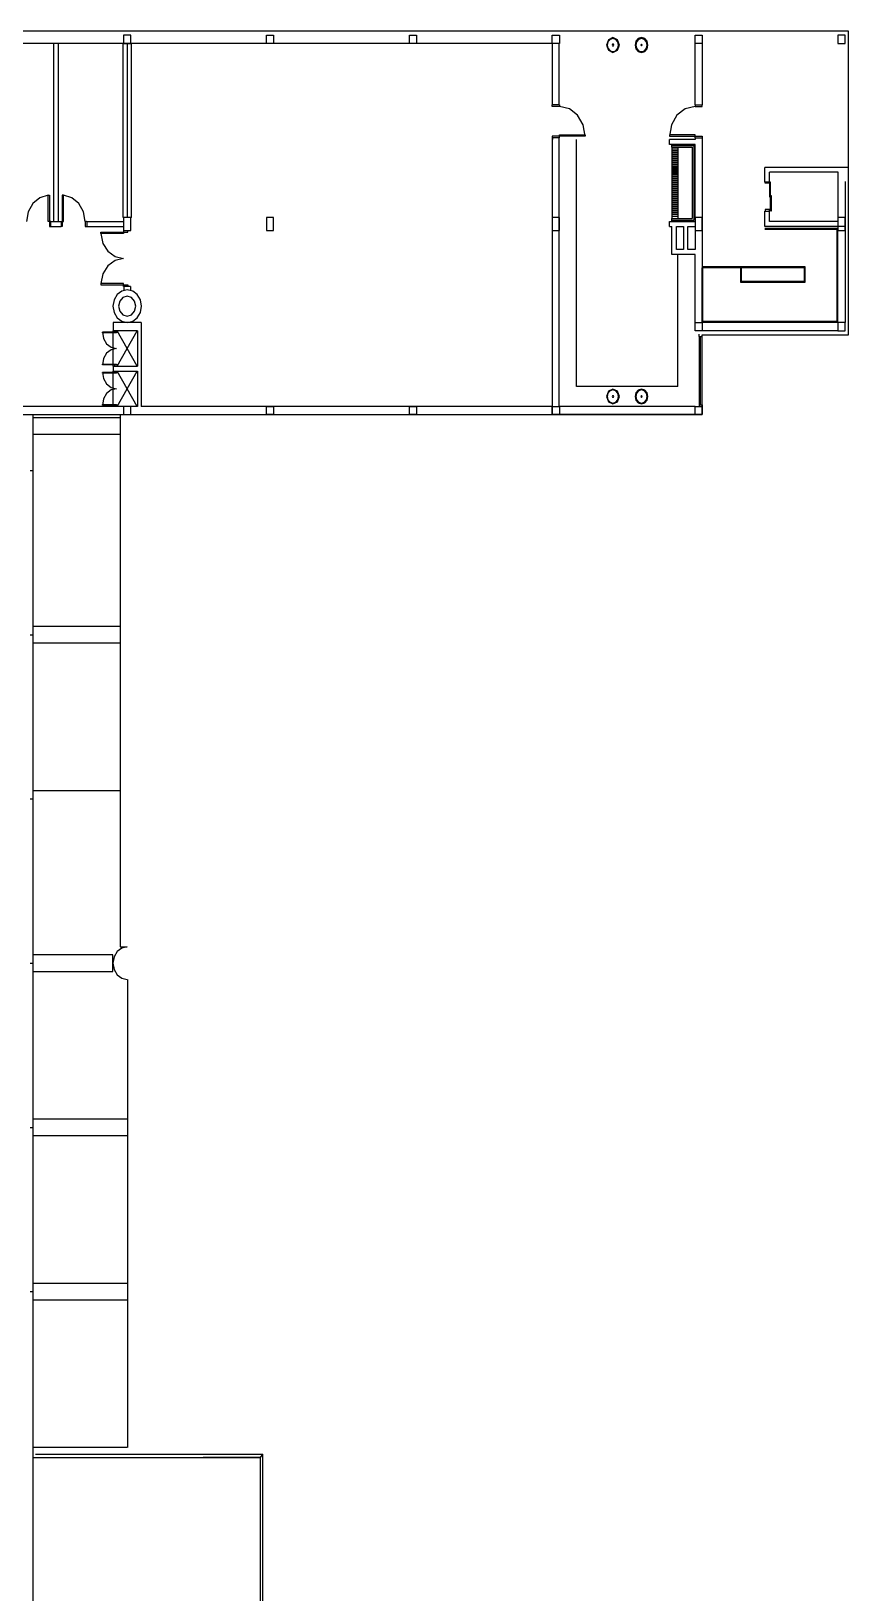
# Model space of a CAD drawing. Extents: x 0 to 5952, y 0 to 1070.
# Drawn here: x 391.8 to 486.4, y 701.1 to 881.8 of the extents above; entities that cross this region are included whole.
import ezdxf

# ---------------------------------------------------------------- set-up
doc = ezdxf.new("R2010")
doc.units = 0

msp = doc.modelspace()

# ---------------------------------------------------------------- linework, layer by layer
at = {"layer": 'PAVILHÃ\x83O', "color": 7}
for points in [[(486.335072, 846.647367), (486.335072, 881.754648), (319.42159, 881.754648), (319.42159, 862.111265), (337.174131, 862.111265), (337.174131, 837.03467), (370.232824, 837.03467)], [(385.935719, 837.03467), (386.762197, 837.03467), (386.762197, 837.414559), (469.40901, 837.414559), (469.40901, 846.647367), (486.335072, 846.647367), (486.335072, 881.754648), (319.42159, 881.754648), (319.42159, 837.034644), (336.347653, 837.034644)], [(452.865905, 880.344553), (345.280425, 880.344553)], [(394.349908, 880.344553), (394.349908, 859.736341)], [(394.874709, 880.344553), (394.874709, 859.736341)], [(402.396962, 860.208834), (402.396962, 880.344553)], [(403.359092, 880.344553), (402.396962, 880.344553)], [(402.465092, 881.298665), (402.465092, 880.348812), (403.29157, 880.348812), (403.29157, 881.298665), (402.465092, 881.298665)], [(402.921763, 860.208834), (402.921763, 880.344553)], [(403.359092, 860.208834), (403.359092, 880.344553)], [(419.820917, 881.298665), (419.820917, 880.348812), (418.994466, 880.348812), (418.994466, 881.298665), (419.820917, 881.298665)], [(436.35029, 881.298665), (436.35029, 880.348812), (435.523812, 880.348812), (435.523812, 881.298665), (436.35029, 881.298665)], [(452.879637, 881.298665), (452.879637, 880.348812), (452.053185, 880.348812), (452.053185, 881.298665), (452.879637, 881.298665)], [(452.078691, 873.227164), (452.078691, 880.344553)], [(452.865905, 873.227164), (452.865905, 880.344553)], [(459.821977, 880.158815), (459.603643, 880.762329), (459.078155, 881.012175), (458.552667, 880.762329), (458.334333, 880.158815), (458.552667, 879.555301), (459.078155, 879.305429), (459.603643, 879.555301), (459.821977, 880.158815), (459.821977, 880.158815)], [(459.739322, 880.158815), (459.650739, 880.538756), (459.408752, 880.816913), (459.078155, 880.918724), (458.747559, 880.816913), (458.505571, 880.538756), (458.416989, 880.158815), (458.505571, 879.778874), (458.747559, 879.500718), (459.078155, 879.398906), (459.408752, 879.500718), (459.650739, 879.778874), (459.739322, 880.158815), (459.739322, 880.158815)], [(459.171474, 880.158815), (459.124801, 880.251684), (459.031509, 880.251684), (458.984837, 880.158815), (459.031509, 880.065947), (459.124801, 880.065947), (459.171474, 880.158815), (459.171474, 880.158815)], [(463.127862, 880.158815), (463.028194, 880.586249), (462.755938, 880.899171), (462.38404, 881.013709), (462.012116, 880.899171), (461.73986, 880.586249), (461.640218, 880.158815), (461.73986, 879.731381), (462.012116, 879.418459), (462.38404, 879.303921), (462.755938, 879.418459), (463.028194, 879.731381), (463.127862, 880.158815), (463.127862, 880.158815)], [(463.045207, 880.158815), (462.956624, 880.538756), (462.71461, 880.816913), (462.38404, 880.918724), (462.053444, 880.816913), (461.81143, 880.538756), (461.722847, 880.158815), (461.81143, 879.778874), (462.053444, 879.500718), (462.38404, 879.398906), (462.71461, 879.500718), (462.956624, 879.778874), (463.045207, 880.158815), (463.045207, 880.158815)], [(462.477332, 880.158815), (462.38404, 880.265125), (462.290722, 880.158815), (462.38404, 880.052506), (462.477332, 880.158815), (462.477332, 880.158815)], [(469.40901, 881.298665), (469.40901, 880.348812), (468.582559, 880.348812), (468.582559, 881.298665), (469.40901, 881.298665)], [(468.610128, 873.227164), (468.610128, 880.344553)], [(469.397342, 880.344553), (469.397342, 873.227164)], [(485.111905, 881.298665), (485.111905, 880.348812), (485.938357, 880.348812), (485.938357, 881.298665), (485.111905, 881.298665)], [(452.879637, 873.224756), (452.879637, 873.034759), (452.053185, 873.034759), (452.053185, 873.224756)], [(452.865905, 873.227164), (452.078691, 873.227164)], [(455.854926, 869.615236), (455.621114, 870.946273), (454.983495, 872.033207), (454.037743, 872.766049), (452.879637, 873.034759)], [(468.582559, 873.034759), (467.424426, 872.766049), (466.4787, 872.033207), (465.841082, 870.946273), (465.607243, 869.615236)], [(468.582559, 873.224756), (468.582559, 873.034759), (469.40901, 873.034759), (469.40901, 873.224756)], [(468.610128, 873.227164), (469.397342, 873.227164)], [(452.053185, 869.615236), (452.053185, 869.425265)], [(455.854926, 869.615236), (452.053185, 869.615236)], [(452.078691, 837.419083), (452.078691, 869.427223)], [(452.865905, 869.427223), (452.078691, 869.427223)], [(452.078691, 869.427223), (452.078691, 869.23622)], [(452.865905, 838.364041), (452.865905, 869.427223)], [(452.879637, 869.425265), (452.879637, 869.767186), (455.854926, 869.767186), (455.854926, 869.615236)], [(454.877662, 840.646043), (454.877662, 869.23622)], [(468.582559, 869.425265), (468.582559, 869.767186), (465.607243, 869.767186), (465.607243, 869.615236)], [(465.607243, 869.615236), (469.40901, 869.615236), (469.40901, 869.425265)], [(468.610128, 869.23622), (465.636215, 869.23622)], [(465.636215, 868.643131), (465.636215, 869.23622)], [(468.610128, 869.427223), (469.397342, 869.427223)], [(468.610128, 869.427223), (468.610128, 869.23622)], [(469.397342, 869.427223), (469.397342, 848.054949)], [(468.610128, 868.643131), (465.636215, 868.643131)], [(465.898629, 868.361641), (465.898629, 868.643131)], [(465.898629, 868.643131), (468.610128, 868.643131)], [(465.898629, 868.552617), (468.435212, 868.552617)], [(465.898629, 868.361641), (465.898629, 860.07813)], [(465.898629, 868.361641), (468.26027, 868.361641)], [(466.598371, 868.130396), (465.898629, 868.130396)], [(466.598371, 868.100233), (465.898629, 868.100233)], [(466.598371, 867.909284), (465.898629, 867.909284)], [(466.598371, 867.869067), (465.898629, 867.869067)], [(466.598371, 867.678038), (465.898629, 867.678038)], [(466.598371, 867.637848), (465.898629, 867.637848)], [(466.598371, 867.446819), (465.898629, 867.446819)], [(466.598371, 867.406629), (465.898629, 867.406629)], [(466.598371, 867.225628), (465.898629, 867.225628)], [(466.598371, 867.185464), (465.898629, 867.185464)], [(466.598371, 866.994488), (465.898629, 866.994488)], [(466.598371, 868.361641), (466.598371, 860.07813)], [(468.26027, 868.361641), (468.26027, 860.07813)], [(468.435212, 868.552617), (468.435212, 859.887127)], [(468.610128, 859.736341), (468.610128, 868.643131)], [(468.610128, 863.0236), (468.610128, 868.643131)], [(466.598371, 866.954245), (465.898629, 866.954245)], [(466.598371, 866.763243), (465.898629, 866.763243)], [(466.598371, 866.723026), (465.898629, 866.723026)], [(466.598371, 866.542078), (465.898629, 866.542078)], [(466.598371, 866.501835), (465.898629, 866.501835)], [(466.598371, 866.310859), (465.898629, 866.310859)], [(466.598371, 866.270642), (465.898629, 866.270642)], [(466.598371, 866.079666), (465.898629, 866.079666)], [(466.598371, 866.039423), (465.898629, 866.039423)], [(466.598371, 865.858475), (465.898629, 865.858475)], [(466.598371, 865.818284), (465.898629, 865.818284)], [(466.598371, 865.627255), (465.898629, 865.627255)], [(466.598371, 865.587065), (465.898629, 865.587065)], [(466.598371, 865.396036), (465.898629, 865.396036)], [(466.598371, 865.355846), (465.898629, 865.355846)], [(466.598371, 865.164844), (465.898629, 865.164844)], [(486.366108, 866.00926), (476.657155, 866.00926)], [(476.657155, 864.350563), (476.657155, 866.00926)], [(485.141565, 865.436253), (477.181982, 865.436253)], [(477.181982, 864.350563), (477.181982, 865.436253)], [(485.141565, 859.736341), (485.141565, 865.436253)], [(466.598371, 865.134655), (465.898629, 865.134655)], [(466.598371, 864.943652), (465.898629, 864.943652)], [(466.598371, 864.903462), (465.898629, 864.903462)], [(466.598371, 864.712486), (465.898629, 864.712486)], [(466.598371, 864.672243), (465.898629, 864.672243)], [(466.598371, 864.481241), (465.898629, 864.481241)], [(466.598371, 864.451078), (465.898629, 864.451078)], [(466.598371, 864.260102), (465.898629, 864.260102)], [(466.598371, 864.219859), (465.898629, 864.219859)], [(466.598371, 864.028857), (465.898629, 864.028857)], [(466.598371, 863.988693), (465.898629, 863.988693)], [(466.598371, 863.797664), (465.898629, 863.797664)], [(466.598371, 863.767502), (465.898629, 863.767502)], [(466.598371, 863.576473), (465.898629, 863.576473)], [(466.598371, 863.536282), (465.898629, 863.536282)], [(476.657155, 864.350563), (477.181982, 864.350563)], [(477.177802, 864.162974), (476.68192, 864.162974), (476.68192, 864.352971)], [(477.31004, 860.990385), (477.31004, 864.29598), (477.177802, 864.29598)], [(477.181982, 864.350563), (477.181982, 862.58127)], [(485.928779, 864.390806), (485.928779, 848.054949)], [(393.737584, 862.776188), (392.751033, 862.494064), (391.953369, 861.832844), (391.419705, 860.883388), (391.22513, 859.736553)], [(394.035108, 859.736553), (393.737584, 859.736553), (393.737584, 862.776188), (393.869823, 862.776188)], [(393.869823, 862.776188), (393.869823, 859.166615)], [(395.192182, 859.736553), (395.489706, 859.736553), (395.489706, 862.776188), (395.357467, 862.776188)], [(395.357467, 862.776188), (395.357467, 859.166615)], [(398.002186, 859.736553), (397.807611, 860.883388), (397.273921, 861.832844), (396.476256, 862.494064), (395.489706, 862.776188)], [(466.598371, 863.34528), (465.898629, 863.34528)], [(466.598371, 863.305063), (465.898629, 863.305063)], [(466.598371, 863.114087), (465.898629, 863.114087)], [(466.598371, 863.083925), (465.898629, 863.083925)], [(466.598371, 862.892922), (465.898629, 862.892922)], [(466.598371, 862.852679), (465.898629, 862.852679)], [(466.598371, 862.661677), (465.898629, 862.661677)], [(466.598371, 862.62146), (465.898629, 862.62146)], [(466.598371, 862.430484), (465.898629, 862.430484)], [(466.598371, 862.400295), (465.898629, 862.400295)], [(466.598371, 862.209319), (465.898629, 862.209319)], [(466.598371, 862.169103), (465.898629, 862.169103)], [(466.598371, 861.9781), (465.898629, 861.9781)], [(466.598371, 861.937857), (465.898629, 861.937857)], [(466.598371, 861.746855), (465.898629, 861.746855)], [(466.598371, 861.716745), (465.898629, 861.716745)], [(468.610128, 859.736341), (468.610128, 862.400295)], [(477.177802, 862.586191), (477.31004, 862.586191)], [(477.31004, 860.990385), (477.442279, 860.990385), (477.442279, 862.700147), (477.31004, 862.700147)], [(403.359092, 860.208834), (402.396962, 860.208834)], [(402.465092, 860.211506), (402.465092, 858.691715), (403.29157, 858.691715), (403.29157, 860.211506), (402.465092, 860.211506)], [(418.994466, 860.211506), (418.994466, 858.691715), (419.820917, 858.691715), (419.820917, 860.211506), (418.994466, 860.211506)], [(452.053185, 860.211506), (452.053185, 858.691715), (452.879637, 858.691715), (452.879637, 860.211506), (452.053185, 860.211506)], [(466.598371, 861.525716), (465.898629, 861.525716)], [(466.598371, 861.4855), (465.898629, 861.4855)], [(466.598371, 861.294497), (465.898629, 861.294497)], [(466.598371, 861.254307), (465.898629, 861.254307)], [(466.598371, 861.063252), (465.898629, 861.063252)], [(466.598371, 861.033142), (465.898629, 861.033142)], [(466.598371, 860.84214), (465.898629, 860.84214)], [(466.598371, 860.801897), (465.898629, 860.801897)], [(466.598371, 860.610921), (465.898629, 860.610921)], [(466.598371, 860.570704), (465.898629, 860.570704)], [(466.598371, 860.339485), (465.898629, 860.339485)], [(466.598371, 860.309349), (465.898629, 860.309349)], [(465.898629, 860.07813), (468.26027, 860.07813)], [(465.898629, 859.736341), (465.898629, 860.07813)], [(465.898629, 859.887127), (468.435212, 859.887127)], [(468.582559, 860.211506), (468.582559, 858.691715), (469.40901, 858.691715), (469.40901, 860.211506), (468.582559, 860.211506)], [(476.657155, 859.163308), (476.657155, 860.932627)], [(476.657155, 860.932627), (477.181982, 860.932627)], [(477.177802, 860.933394), (477.177802, 861.123391), (476.68192, 861.123391), (476.68192, 860.933394)], [(477.181982, 859.736341), (477.181982, 860.932627)], [(485.111905, 860.211506), (485.111905, 858.691715), (485.938357, 858.691715), (485.938357, 860.211506), (485.111905, 860.211506)], [(393.869823, 859.166615), (394.035108, 859.166615)], [(394.000024, 859.736341), (395.224593, 859.736341)], [(394.000024, 859.736341), (394.000024, 859.163308)], [(394.000024, 859.163308), (395.224593, 859.163308)], [(395.357467, 859.166615), (395.192182, 859.166615)], [(395.224593, 859.736341), (395.224593, 859.163308)], [(398.167471, 859.736553), (398.002186, 859.736553), (398.002186, 859.166615), (398.167471, 859.166615)], [(398.19848, 859.736341), (398.19848, 859.163308)], [(398.19848, 859.736341), (402.484407, 859.736341)], [(398.19848, 859.163308), (402.484407, 859.163308)], [(402.465092, 858.349768), (399.8204, 858.349768), (399.8204, 858.501718)], [(399.8204, 858.501718), (402.960974, 858.501718)], [(399.8204, 858.349768), (400.066489, 857.216426), (400.641877, 856.29999), (401.467667, 855.686555), (402.465092, 855.462162)], [(402.465092, 858.691715), (402.465092, 858.349768)], [(402.960974, 858.501718), (402.960974, 858.691715)], [(465.636215, 859.736341), (468.610128, 859.736341)], [(465.636215, 859.163308), (465.636215, 859.736341)], [(465.636215, 859.163308), (465.898629, 859.163308)], [(465.898629, 855.936321), (465.898629, 859.163308)], [(467.260199, 859.166615), (467.260199, 856.507027), (466.433721, 856.507027), (466.433721, 859.166615), (467.260199, 859.166615)], [(468.582559, 859.166615), (468.582559, 856.507027), (467.756081, 856.507027), (467.756081, 859.166615), (468.582559, 859.166615)], [(485.928779, 859.163308), (476.657155, 859.163308)], [(476.657155, 858.962277), (485.054094, 858.962277)], [(476.657155, 858.841575), (484.966623, 858.841575)], [(485.141565, 859.736341), (477.181982, 859.736341)], [(484.966623, 858.841575), (484.966623, 848.1856)], [(485.054094, 858.962277), (485.054094, 848.075031)], [(402.465092, 855.462162), (401.467667, 855.237769), (400.641851, 854.624307), (400.066489, 853.707871), (399.8204, 852.574529)], [(468.610128, 855.936321), (465.898629, 855.936321)], [(466.598371, 840.646043), (466.598371, 855.936321)], [(468.610128, 848.054949), (468.610128, 855.936321)], [(469.397342, 854.528951), (481.292967, 854.528951)], [(469.397342, 854.408301), (481.205496, 854.408301)], [(469.397342, 848.075031), (469.397342, 854.398274)], [(469.484813, 848.1856), (469.484813, 854.398274)], [(473.858185, 852.689253), (473.858185, 854.398274)], [(473.945656, 852.809929), (473.945656, 854.398274)], [(481.205496, 854.408301), (481.205496, 852.809929)], [(481.292967, 854.528951), (481.292967, 852.689253)], [(402.465092, 852.232582), (402.465092, 852.574529), (399.8204, 852.574529), (399.8204, 852.422553)], [(481.292967, 852.689253), (473.858185, 852.689253)], [(481.205496, 852.809929), (473.945656, 852.809929)], [(399.8204, 852.422553), (402.960974, 852.422553)], [(404.531274, 849.952882), (404.40094, 850.69181), (404.046611, 851.295112), (403.521361, 851.701829), (402.878318, 851.850948), (402.235276, 851.701829), (401.710052, 851.295112), (401.355696, 850.69181), (401.225389, 849.952882), (401.355696, 849.213981), (401.710052, 848.610679), (402.235276, 848.203962), (402.878318, 848.054843), (403.521361, 848.203962), (404.046611, 848.610679), (404.40094, 849.213981), (404.531274, 849.952882), (404.531274, 849.952882)], [(403.870108, 849.952882), (403.737234, 850.522821), (403.374226, 850.940041), (402.878318, 851.092732), (402.382437, 850.940041), (402.019429, 850.522821), (401.886555, 849.952882), (402.019429, 849.382971), (402.382437, 848.96575), (402.878318, 848.813032), (403.374226, 848.96575), (403.737234, 849.382971), (403.870108, 849.952882), (403.870108, 849.952882)], [(403.271621, 852.236895), (402.484407, 852.236895)], [(402.484407, 852.236895), (402.484407, 851.794592)], [(402.960974, 852.422553), (402.960974, 852.232582)], [(403.271621, 852.236895), (403.271621, 851.794592)], [(401.225389, 847.103323), (401.225389, 846.951347)], [(401.259864, 848.054949), (401.259864, 847.099963)], [(404.496164, 848.054949), (401.259864, 848.054949)], [(404.058835, 847.099963), (401.259864, 847.099963)], [(401.3907, 846.95132), (401.3907, 847.103297)], [(401.69722, 846.949151), (401.69722, 847.099963)], [(404.035393, 843.018876), (401.72127, 847.103323)], [(401.72127, 843.018876), (404.035393, 847.103323)], [(404.058835, 847.099963), (404.058835, 843.018506)], [(404.496164, 848.054949), (404.496164, 838.364041)], [(469.40901, 848.05315), (469.40901, 847.103297), (468.582559, 847.103297), (468.582559, 848.05315), (469.40901, 848.05315)], [(485.054094, 848.075031), (469.397342, 848.075031)], [(485.141565, 847.099963), (469.397342, 847.099963)], [(484.966623, 848.1856), (469.484813, 848.1856)], [(485.111905, 848.05315), (485.111905, 847.103297), (485.938357, 847.103297), (485.938357, 848.05315), (485.111905, 848.05315)], [(385.935719, 837.03467), (386.762197, 837.03467), (386.762197, 837.414559), (469.40901, 837.414559), (469.40901, 846.647367), (486.335072, 846.647367)], [(401.655151, 846.95132), (401.655151, 846.875306), (400.010477, 846.875306), (400.010477, 846.95132)], [(400.010477, 846.95132), (400.135677, 846.227951), (400.492203, 845.6147), (401.025761, 845.20494), (401.655151, 845.06106)], [(401.72127, 846.95132), (400.010477, 846.95132)], [(401.225389, 846.875332), (401.225389, 843.246814)], [(469.012321, 846.45737), (469.40901, 846.45737)], [(469.047484, 846.456577), (469.047484, 846.727986)], [(469.047484, 846.456577), (469.047484, 843.923221)], [(469.07844, 846.191412), (469.210679, 846.191412)], [(469.222426, 843.923221), (469.222426, 846.456577)], [(469.397342, 846.456577), (469.397342, 846.647579)], [(401.655151, 845.06106), (401.025761, 844.917153), (400.492203, 844.507394), (400.135677, 843.89417), (400.010477, 843.1708)], [(469.012321, 843.772409), (469.227189, 843.772409), (469.227189, 843.924359), (469.012321, 843.924359)], [(469.047484, 843.923221), (469.047484, 843.772462)], [(469.047484, 843.772462), (469.047484, 841.239159)], [(469.210679, 844.190344), (469.07844, 844.190344)], [(469.07844, 843.50645), (469.210679, 843.50645)], [(469.222426, 841.239159), (469.222426, 843.772462)], [(400.010477, 843.1708), (400.010477, 843.246814), (401.655151, 843.246814), (401.655151, 843.1708)], [(401.72127, 843.1708), (400.010477, 843.1708)], [(401.655151, 842.296962), (401.655151, 842.220947), (400.010477, 842.220947), (400.010477, 842.296962)], [(400.010477, 842.296962), (400.135677, 841.573592), (400.492203, 840.960341), (401.025761, 840.550581), (401.655151, 840.406701)], [(401.72127, 842.296962), (400.010477, 842.296962)], [(401.225389, 843.170853), (401.225389, 843.018876)], [(401.225389, 842.448912), (401.225389, 842.296962)], [(401.225389, 842.220947), (401.225389, 838.592456)], [(401.259864, 843.018506), (404.058835, 843.018506)], [(401.259864, 843.018506), (401.259864, 842.445498)], [(401.259864, 842.445498), (404.058835, 842.445498)], [(401.3907, 843.1708), (401.3907, 843.018823)], [(401.3907, 842.296962), (401.3907, 842.448912)], [(401.69722, 843.169292), (401.69722, 843.018506)], [(401.69722, 842.294686), (401.69722, 842.445498)], [(404.035393, 838.364464), (401.72127, 842.448912)], [(401.72127, 838.364464), (404.035393, 842.448912)], [(404.058835, 842.445498), (404.058835, 838.364041)], [(401.655151, 840.406701), (401.025761, 840.262821), (400.492203, 839.853061), (400.135677, 839.239811), (400.010477, 838.516441)], [(466.598371, 840.646043), (454.877662, 840.646043)], [(459.821977, 839.504314), (459.603643, 840.107828), (459.078155, 840.357674), (458.552667, 840.107828), (458.334333, 839.504314), (458.552667, 838.900801), (459.078155, 838.650928), (459.603643, 838.900801), (459.821977, 839.504314), (459.821977, 839.504314)], [(459.739322, 839.504314), (459.650739, 839.884256), (459.408752, 840.162412), (459.078155, 840.264197), (458.747559, 840.162412), (458.505571, 839.884256), (458.416989, 839.504314), (458.505571, 839.124373), (458.747559, 838.846217), (459.078155, 838.744406), (459.408752, 838.846217), (459.650739, 839.124373), (459.739322, 839.504314), (459.739322, 839.504314)], [(463.127862, 839.504314), (463.028194, 839.931748), (462.755938, 840.244671), (462.38404, 840.359209), (462.012116, 840.244671), (461.73986, 839.931748), (461.640218, 839.504314), (461.73986, 839.076881), (462.012116, 838.763958), (462.38404, 838.64942), (462.755938, 838.763958), (463.028194, 839.076881), (463.127862, 839.504314), (463.127862, 839.504314)], [(463.045207, 839.504314), (462.956624, 839.884256), (462.71461, 840.162412), (462.38404, 840.264197), (462.053444, 840.162412), (461.81143, 839.884256), (461.722847, 839.504314), (461.81143, 839.124373), (462.053444, 838.846217), (462.38404, 838.744406), (462.71461, 838.846217), (462.956624, 839.124373), (463.045207, 839.504314), (463.045207, 839.504314)], [(469.012321, 841.087447), (469.227189, 841.087447), (469.227189, 841.239397), (469.012321, 841.239397)], [(469.047484, 841.239159), (469.047484, 841.088373)], [(469.047484, 841.088373), (469.047484, 838.55507)], [(469.210679, 841.505382), (469.07844, 841.505382)], [(469.07844, 840.821488), (469.210679, 840.821488)], [(469.222426, 838.55507), (469.222426, 841.088373)], [(404.058835, 838.364041), (386.74021, 838.364041)], [(400.010477, 838.516441), (400.010477, 838.592456), (401.655151, 838.592456), (401.655151, 838.516441)], [(401.72127, 838.516441), (400.010477, 838.516441)], [(401.225389, 838.516441), (401.225389, 838.364464)], [(401.3907, 838.516441), (401.3907, 838.364464)], [(401.69722, 838.514827), (401.69722, 838.364041)], [(402.465092, 838.364464), (402.465092, 837.414559), (403.29157, 837.414559), (403.29157, 838.364464), (402.465092, 838.364464)], [(452.078691, 838.364041), (404.496164, 838.364041)], [(419.820917, 838.364464), (419.820917, 837.414559), (418.994466, 837.414559), (418.994466, 838.364464), (419.820917, 838.364464)], [(436.35029, 838.364464), (436.35029, 837.414559), (435.523812, 837.414559), (435.523812, 838.364464), (436.35029, 838.364464)], [(452.879637, 838.364464), (452.879637, 837.414559), (452.053185, 837.414559), (452.053185, 838.364464), (452.879637, 838.364464)], [(468.610128, 838.364041), (452.865905, 838.364041)], [(459.171474, 839.504314), (459.124801, 839.597183), (459.031509, 839.597183), (458.984837, 839.504314), (459.031509, 839.411446), (459.124801, 839.411446), (459.171474, 839.504314), (459.171474, 839.504314)], [(462.477332, 839.504314), (462.38404, 839.610624), (462.290722, 839.504314), (462.38404, 839.397979), (462.477332, 839.504314), (462.477332, 839.504314)], [(469.40901, 838.364464), (469.40901, 837.414559), (468.582559, 837.414559), (468.582559, 838.364464), (469.40901, 838.364464)], [(469.012321, 838.554409), (469.40901, 838.554409)], [(469.047484, 838.55507), (469.047484, 838.364041)], [(469.210679, 838.820394), (469.07844, 838.820394)], [(469.397342, 838.55507), (469.397342, 838.364041)], [(386.74021, 837.419083), (452.078691, 837.419083)], [(402.051867, 837.03467), (391.968953, 837.03467)], [(391.988267, 709.557417), (391.988267, 837.419083)], [(402.051867, 837.414559), (402.051867, 775.862922)], [(468.960013, 837.419083), (452.865905, 837.419083)], [(391.968953, 835.134911), (402.051867, 835.134911)], [(391.638409, 830.955135), (391.988267, 830.955135)], [(402.051867, 812.907902), (391.968953, 812.907902)], [(391.638409, 811.955324), (391.988267, 811.955324)], [(391.968953, 811.00817), (402.051867, 811.00817)], [(391.638409, 792.965567), (391.988267, 792.965567)], [(402.051867, 793.910472), (391.968953, 793.910472)], [(391.968953, 773.013284), (401.225389, 773.013284), (401.225389, 774.913042), (391.968953, 774.913042)], [(402.878318, 775.862922), (402.236572, 775.711951), (401.71283, 775.30444), (401.35985, 774.701217), (401.230495, 773.963189), (401.35985, 773.225135), (401.71283, 772.621912), (402.236572, 772.214402), (402.878318, 772.063431)], [(402.051867, 775.862922), (402.878318, 775.862922)], [(391.638409, 773.965756), (391.988267, 773.965756)], [(402.921763, 772.065785), (402.921763, 717.921362)], [(402.878318, 755.915613), (391.968953, 755.915613)], [(391.638409, 754.965945), (391.988267, 754.965945)], [(391.968953, 754.015854), (402.878318, 754.015854)], [(391.638409, 735.966134), (391.988267, 735.966134)], [(402.878318, 736.918209), (391.968953, 736.918209)], [(391.968953, 735.018424), (402.878318, 735.018424)], [(402.878318, 717.920779), (391.968953, 717.920779)], [(392.250681, 717.167406), (418.578515, 717.167406)], [(418.316101, 716.785374), (418.578515, 717.167406)], [(418.578515, 640.796211), (418.578515, 717.167406)], [(391.900796, 716.785374), (418.316101, 716.785374)], [(418.316101, 716.785374), (411.668533, 716.785374)], [(418.316101, 641.168135), (418.316101, 716.785374)], [(418.316101, 709.175412), (418.316101, 716.785374)], [(391.988267, 697.162312), (391.988267, 709.557417)]]:
    msp.add_lwpolyline(points, dxfattribs=at)

doc.saveas('drawing.dxf')
